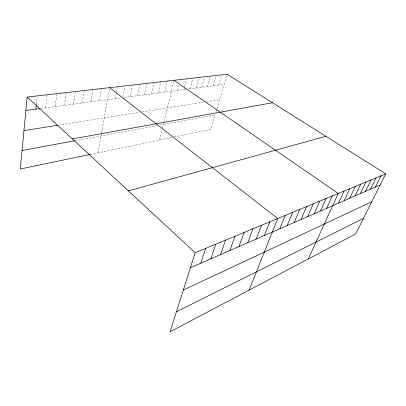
<?xml version="1.0" encoding="UTF-8"?>
<svg xmlns="http://www.w3.org/2000/svg" width="406" height="406" viewBox="0 0 406 406"><rect width="100%" height="100%" fill="white"/><g stroke="black" fill="none" stroke-linecap="round" stroke-linejoin="round"><path stroke-width="0.3" stroke-dasharray="2.03 1.52" d="M36.418 104.327L37.185 97.105M45.68 107.859L47.192 94.771M55.196 106.605L56.815 93.669M64.463 105.382L66.183 92.604M73.501 104.195L75.313 91.558M82.306 103.033L84.215 90.543M90.898 101.901L92.888 89.553M99.282 100.795L101.353 88.584M98.024 152.818L101.449 133.569M101.551 132.975L109.61 87.645M115.218 98.694L116.324 92.72M116.436 92.126L117.43 86.752M122.911 97.075L125.073 85.879M130.199 96.719L132.539 85.027M137.436 95.765L139.842 84.189M144.516 94.831L146.977 83.377M151.443 93.918L153.95 82.58M158.218 93.025L160.776 81.799M164.846 92.152L167.455 81.038M159.599 140.009L162.08 129.707M162.501 127.966L163.928 122.049M164.075 121.445L173.991 80.292M177.691 90.457L179.041 85.011M179.64 82.591L180.386 79.561M183.913 89.64L184.522 87.239M184.674 86.64L186.648 78.845M190.008 88.833L192.779 78.145M195.981 88.046L198.788 77.46M201.833 87.275L204.67 76.79M207.567 86.519L210.44 76.13M213.191 85.778L216.088 75.486M218.702 85.052L221.63 74.851M215.982 112.137L216.637 109.894M216.966 108.762L227.061 74.232M90.188 154.453L171.799 137.472M174.169 136.979L210.953 129.326L215.16 114.939L159.304 125.215M75.384 140.664L156.99 125.642M58.231 125.175L139.644 112.3M142.054 111.919L203.223 102.246M206.319 101.754L219.631 99.648M40.798 108.503L121.044 97.927M124.028 97.531L186.354 89.315M188.79 88.995L224.107 84.341"/><path stroke-width="0.61" d="M385.7 173.839L195.154 252.735L170.104 331.768L355.605 234.013L385.7 173.839L227.061 74.232L27.161 97.059L20.3 168.992L90.188 154.453M35.911 109.148L36.357 104.931M200.782 263.235L205.654 248.391M210.821 258.855L215.779 244.194M220.514 254.628L225.558 240.149M229.877 250.538L234.998 236.236M238.936 246.589L244.123 232.46M247.701 242.768L252.948 228.806M256.181 239.063L261.484 225.269M264.397 235.48L269.751 221.849M249.071 290.153L277.755 218.535L109.61 87.645M279.851 228.735L285.286 215.419M287.128 225.563L292.594 212.389M294.198 222.478L299.689 209.455M301.059 219.484L306.576 206.598M307.733 216.571L313.27 203.827M314.224 213.744L319.776 201.132M320.537 210.988L326.104 198.514M326.683 208.308L332.26 195.966M308.301 258.942L338.249 193.484L173.991 80.292M338.487 203.157L344.08 191.069M344.161 200.681L349.759 188.719M349.693 198.27L355.291 186.43M355.083 195.915L360.685 184.197M360.34 193.621L365.938 182.02M365.466 191.383L371.064 179.899M370.47 189.201L376.063 177.828M375.352 187.075L380.94 175.808M176.432 311.798L363.395 218.443M183.319 290.067L371.723 201.787M190.389 267.767L380.123 184.994M128.408 190.886L325.916 136.299M22.066 150.479L74.775 140.775M72.349 138.938L272.482 102.748M23.959 130.595L57.622 125.271M25.882 110.468L40.184 108.585M27.161 97.059L195.154 252.735"/></g></svg>
